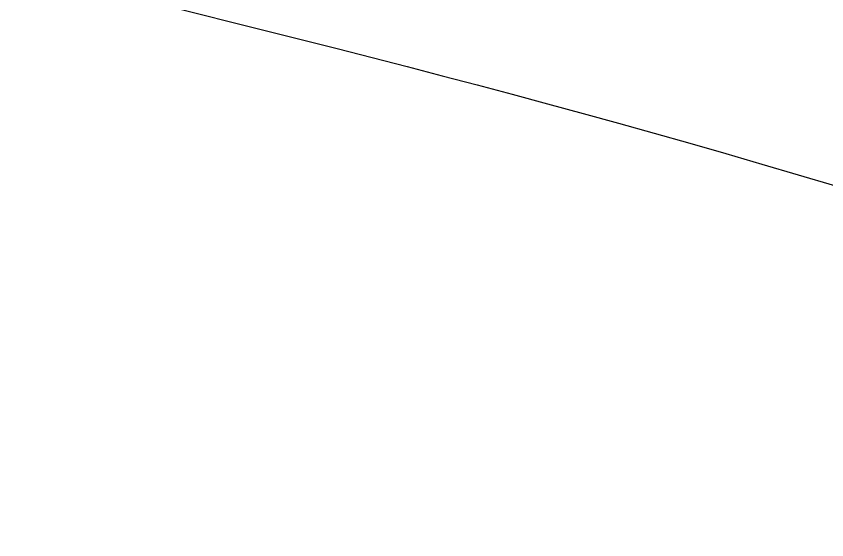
# Model space of a CAD drawing. Header units: metres. Extents: x 329311 to 330425, y 7396637 to 7397287.
# Drawn here: x 329853.228 to 329856.124, y 7397039.148 to 7397041.019 of the extents above; entities that cross this region are included whole.
import ezdxf

# ---------------------------------------------------------------- set-up
doc = ezdxf.new("R2010")
doc.units = ezdxf.units.M
doc.linetypes.add('CACHE2', pattern=[4.7625, 3.175, -1.5875])
doc.layers.add('AXES+POTEAUX', color=6, linetype='CACHE2', lineweight=13)
doc.layers.add('VEGETAIS', color=3, linetype='Continuous')

msp = doc.modelspace()

# ---------------------------------------------------------------- hatches: boundary and pattern name
at = {"layer": 'AXES+POTEAUX'}
h = msp.add_hatch(dxfattribs=at)
h.set_pattern_fill('ANGLE', color=253, scale=0.025)
h.set_pattern_definition([(341.96263, (329827.33868, 7397103.38185), (0.0540704, 0.16604302), [0.127, -0.047625]), (71.96263, (329827.33868, 7397103.38185), (-0.16604302, 0.0540704), [0.127, -0.047625])])
edge = h.paths.add_edge_path()
edge.add_line((329826.7385, 7397041.2079), (329842.2426, 7397036.1779))
edge.add_line((329846.8442, 7397037.6251), (329826.8826, 7397044.0928))
edge.add_line((329826.7385, 7397041.2079), (329826.8826, 7397044.0928))
edge.add_line((329844.8123, 7397035.297), (329860.3047, 7397030.2222))
edge.add_line((329859.606, 7397032.0674), (329846.4153, 7397036.308))
edge.add_line((329845.088, 7397036.1686), (329844.8123, 7397035.297))
edge.add_line((329842.5027, 7397037.0002), (329845.088, 7397036.1686))
edge.add_line((329846.4153, 7397036.308), (329846.8442, 7397037.6251))
edge.add_line((329862.8868, 7397029.3806), (329868.6707, 7397027.4942))
edge.add_line((329868.6707, 7397027.4942), (329868.1393, 7397025.8622))
edge.add_line((329868.1393, 7397025.8622), (329869.8371, 7397025.3093))
edge.add_line((329869.8371, 7397025.3093), (329870.2976, 7397026.7236))
edge.add_line((329870.4296, 7397026.6807), (329870.9966, 7397028.5012))
edge.add_line((329870.9966, 7397028.5012), (329869.4474, 7397029.0057))
edge.add_line((329869.3891, 7397028.8268), (329864.8797, 7397030.2953))
edge.add_line((329864.8797, 7397030.2953), (329865.243, 7397031.6298))
edge.add_line((329865.243, 7397031.6298), (329860.0176, 7397033.3314))
edge.add_line((329860.0176, 7397033.3314), (329859.606, 7397032.0674))
edge.add_line((329860.3047, 7397030.2222), (329860.5922, 7397031.1312))
edge.add_line((329860.5922, 7397031.1312), (329863.1775, 7397030.2996))
edge.add_line((329863.1775, 7397030.2996), (329862.8868, 7397029.3806))
edge.add_line((329842.2426, 7397036.1779), (329842.5027, 7397037.0002))
edge.add_line((329869.4474, 7397029.0057), (329869.3891, 7397028.8268))

# ---------------------------------------------------------------- linework, layer by layer
at = {"layer": 'VEGETAIS'}
msp.add_spline([(329852.8964, 7397041.2672), (329857.6581, 7397043.125), (329861.0745, 7397040.4459), (329865.2215, 7397042.3465), (329867.8261, 7397036.3211), (329861.7257, 7397038.1446), (329852.8964, 7397041.2672)], degree=3, dxfattribs=at)

doc.saveas('drawing.dxf')
